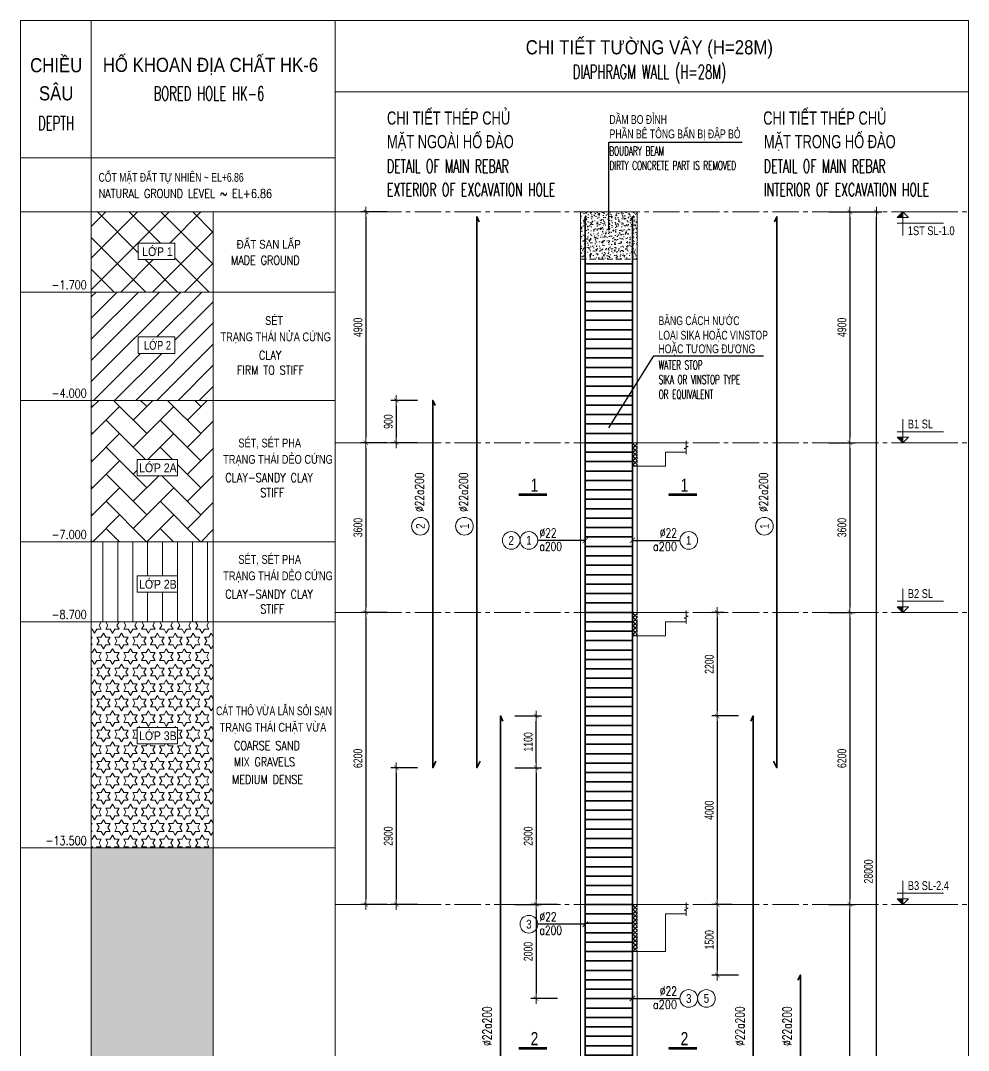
# Model space of a CAD drawing. Header units: millimetres. Extents: x -642477 to 1168880, y -27982 to 330379.
# Drawn here: x 295435 to 315556, y 82049 to 103911 of the extents above; entities that cross this region are included whole.
import ezdxf
from ezdxf.enums import TextEntityAlignment as Align

# ---------------------------------------------------------------- set-up
doc = ezdxf.new("R2010")
doc.units = ezdxf.units.MM
for name, pattern in [('CENTER2', [1.125, 0.75, -0.125, 0.125, -0.125]), ('HIDDEN', [0.375, 0.25, -0.125]), ('HIDDEN2', [4.7625, 3.175, -1.5875])]:
    doc.linetypes.add(name, pattern=pattern)
doc.layers.get('0').update_dxf_attribs({"lineweight": 20})
doc.layers.get('Defpoints').update_dxf_attribs({"color": 151, "lineweight": 9})
for name, color, linetype, lineweight in [('NDC_S_ANNO', 7, 'Continuous', 20), ('NDC_S_AXIS', 5, 'CENTER2', 13), ('NDC_S_BREAK-LINE', 1, 'Continuous', 15), ('NDC_S_CONTINUOUS', 3, 'Continuous', 20), ('NDC_S_DIM', 1, 'Continuous', 15), ('NDC_S_ENG TEXT', 2, 'Continuous', 20), ('NDC_S_ENG TITLE', 3, 'Continuous', 20), ('NDC_S_FOUNDATION NAME', 7, 'Continuous', 20), ('NDC_S_HATCH MATERIAL', 8, 'Continuous', 13), ('NDC_S_HIDDEN', 8, 'HIDDEN2', 13), ('NDC_S_LEADER', 1, 'Continuous', 15), ('NDC_S_LEVEL TEXT', 7, 'Continuous', 20), ('NDC_S_REBAR', 4, 'Continuous', 35), ('NDC_S_SYMBOL', 1, 'Continuous', 15), ('NDC_S_TEXT SYMBOL', 7, 'Continuous', 20), ('NDC_S_VN TEXT', 7, 'Continuous', 20), ('NDC_S_VN TITLE', 6, 'Continuous', 35), ('rev_20200806', 1, 'Continuous', 20)]:
    doc.layers.add(name, color=color, linetype=linetype, lineweight=lineweight)
doc.layers.get('rev_20200806').off()
doc.styles.add('ARIAL', font='arial.ttf', dxfattribs={"width": 0.8})
doc.styles.add('NDC_ANNO', font='', dxfattribs={"width": 0.8})
doc.styles.add('NDC_ARIAL', font='arial.ttf', dxfattribs={"width": 0.85})
doc.styles.add('NDC_DIM', font='', dxfattribs={"width": 0.75})
doc.styles.add('NDC_EN TXT', font='romans.shx', dxfattribs={"width": 0.8})
doc.styles.add('NDC_ROMANS', font='romans.shx', dxfattribs={"width": 0.8, "bigfont": 'vns.shx'})
doc.styles.get('NDC_ANNO').set_extended_font_data('Dotum')
doc.styles.get('NDC_DIM').set_extended_font_data('Dotum')
doc.dimstyles.new('NDC_dim_25', dxfattribs={"dimscale": 25, "dimtxt": 2.2, "dimasz": 1.5, "dimexe": 1.5, "dimexo": 2.5, "dimgap": 1, "dimtad": 1, "dimdec": 0, "dimzin": 0, "dimdsep": 46, "dimtxsty": 'NDC_DIM', "dimblk": 'DIMMARK', "dimcen": 0.09, "dimdle": 1.2, "dimclrd": 1, "dimclre": 1, "dimclrt": 3, "dimadec": 0, "dimazin": 0, "dimtfac": 1, "dimtdec": 0, "dimtix": 1, "dimtofl": 0, "dimtmove": 0, "dimatfit": 3, "dimfxl": 6, "dimfxlon": 1, "dimtolj": 1, "dimtzin": 0, "dimarcsym": 0})
doc.dimstyles.new('NDC_dim_75', dxfattribs={"dimscale": 75, "dimtxt": 2.5, "dimasz": 1.5, "dimexe": 1.5, "dimexo": 2.5, "dimgap": 1, "dimtad": 1, "dimdec": 0, "dimzin": 0, "dimdsep": 46, "dimtxsty": 'NDC_DIM', "dimblk": 'DIMMARK', "dimcen": 0.09, "dimdle": 1.2, "dimclrd": 1, "dimclre": 1, "dimclrt": 3, "dimadec": 0, "dimazin": 0, "dimtfac": 1, "dimtdec": 0, "dimtix": 1, "dimtofl": 0, "dimtmove": 0, "dimatfit": 3, "dimfxl": 6, "dimfxlon": 1, "dimtolj": 1, "dimtzin": 0, "dimarcsym": 0})

# ---------------------------------------------------------------- blocks, each defined once
blk = doc.blocks.new('*U191')
at = {"layer": 'NDC_S_ANNO', "color": 0, "linetype": 'ByBlock', "lineweight": -2}
blk.add_line((-4.36, 0), (1, 0), dxfattribs=at)
at = {"layer": 'NDC_S_ANNO', "ltscale": 0.005, "const_width": 0.5}
blk.add_lwpolyline([(1, 0), (-4.36, 0)], dxfattribs=at)
at = {"layer": 'NDC_S_TEXT SYMBOL', "linetype": 'ByBlock', "lineweight": -2, "style": 'NDC_ANNO', "width": 0.8}
blk.add_attdef('DETAIL', text='', height=2.5, dxfattribs=at).set_placement((-0.64, 1.82), align=Align.MIDDLE_RIGHT)
blk = doc.blocks.new('*U2460')
at = {"layer": 'NDC_S_REBAR', "ltscale": 80}
blk.add_line((-500, 0), (500, 0), dxfattribs=at)
blk = doc.blocks.new('*U2461')
at = {"layer": 'NDC_S_DIM', "color": 0, "linetype": 'ByBlock', "lineweight": -2, "transparency": 16777216}
for p in [(0, 26800), (0, 26600), (0, 26400), (0, 26200), (0, 26000), (0, 25800), (0, 25600), (0, 25400), (0, 25200), (0, 25000), (0, 24800), (0, 24600), (0, 24400), (0, 24200), (0, 24000), (0, 23800), (0, 23600), (0, 23400), (0, 23200), (0, 23000), (0, 22800), (0, 22600), (0, 22400), (0, 22200), (0, 22000), (0, 21800), (0, 21600), (0, 21400), (0, 21200), (0, 21000), (0, 20800), (0, 20600), (0, 20400), (0, 20200), (0, 20000), (0, 19800), (0, 19600), (0, 19400), (0, 19200), (0, 19000), (0, 18800), (0, 18600), (0, 18400), (0, 18200), (0, 18000), (0, 17800), (0, 17600), (0, 17400), (0, 17200), (0, 17000), (0, 16800), (0, 16600), (0, 16400), (0, 16200), (0, 16000), (0, 15800), (0, 15600), (0, 15400), (0, 15200), (0, 15000), (0, 14800), (0, 14600), (0, 14400), (0, 14200), (0, 14000), (0, 13800), (0, 13600), (0, 13400), (0, 13200), (0, 13000), (0, 12800), (0, 12600), (0, 12400), (0, 12200), (0, 12000), (0, 11800), (0, 11600), (0, 11400), (0, 11200), (0, 11000), (0, 10800), (0, 10600), (0, 10400), (0, 10200), (0, 10000), (0, 9800), (0, 9600), (0, 9400), (0, 9200), (0, 9000), (0, 8800), (0, 8600), (0, 8400), (0, 8200), (0, 8000), (0, 7800), (0, 7600), (0, 7400), (0, 7200), (0, 7000), (0, 6800), (0, 6600), (0, 6400), (0, 6200), (0, 6000), (0, 5800), (0, 5600), (0, 5400), (0, 5200), (0, 5000), (0, 4800), (0, 4600), (0, 4400), (0, 4200), (0, 4000), (0, 3800), (0, 3600), (0, 3400), (0, 3200), (0, 3000), (0, 2800), (0, 2600), (0, 2400), (0, 2200), (0, 2000), (0, 1800), (0, 1600), (0, 1400), (0, 1200), (0, 1000), (0, 800), (0, 600), (0, 400), (0, 200), (0, 0)]:
    blk.add_blockref('*U2460', p, dxfattribs=at)
blk = doc.blocks.new('DIMMARK')
at = {"layer": 'NDC_S_DIM', "color": 1}
blk.add_line((-1.5, 0), (1, 0), dxfattribs=at)
at = {"layer": 'NDC_S_DIM', "color": 2, "const_width": 0.1}
blk.add_lwpolyline([(-0.424, -0.424), (0.424, 0.424)], dxfattribs=at)
blk = doc.blocks.new('*D2526')
at = {"layer": 'Defpoints', "color": 0, "ltscale": 100, "transparency": 16777216}
for p in [(309635, 99848), (309635, 94948), (313041, 94948)]:
    blk.add_point(p, dxfattribs=at)
at = {"layer": 'NDC_S_DIM', "color": 1, "lineweight": -2, "ltscale": 100, "transparency": 16777216}
for p, q in [((312591, 99848), (313153, 99848)), ((313041, 99736), (313041, 95061)), ((312591, 94948), (313153, 94948))]:
    blk.add_line(p, q, dxfattribs=at)
at = {"layer": 'NDC_S_DIM', "color": 1, "lineweight": -2, "ltscale": 100, "transparency": 16777216, "xscale": 112.5, "yscale": 112.5, "zscale": 112.5}
for p, rotation in [((313041, 99848), 90), ((313041, 94948), 270)]:
    blk.add_blockref('DIMMARK', p, dxfattribs=dict(at, rotation=rotation))
at = {"layer": 'NDC_S_DIM', "color": 3, "ltscale": 100, "transparency": 16777216, "insert": (312872, 97398), "char_height": 187.5, "attachment_point": 5, "rotation": 90, "style": 'NDC_DIM'}
blk.add_mtext('\\A1;4900', dxfattribs=at)
blk = doc.blocks.new('*D2527')
at = {"layer": 'Defpoints', "color": 0, "ltscale": 100, "transparency": 16777216}
for p in [(309635, 94948), (309635, 91348), (313041, 91348)]:
    blk.add_point(p, dxfattribs=at)
at = {"layer": 'NDC_S_DIM', "color": 1, "lineweight": -2, "ltscale": 100, "transparency": 16777216}
for p, q in [((312591, 94948), (313153, 94948)), ((313041, 94836), (313041, 91461)), ((312591, 91348), (313153, 91348))]:
    blk.add_line(p, q, dxfattribs=at)
at = {"layer": 'NDC_S_DIM', "color": 1, "lineweight": -2, "ltscale": 100, "transparency": 16777216, "xscale": 112.5, "yscale": 112.5, "zscale": 112.5}
for p, rotation in [((313041, 94948), 90), ((313041, 91348), 270)]:
    blk.add_blockref('DIMMARK', p, dxfattribs=dict(at, rotation=rotation))
at = {"layer": 'NDC_S_DIM', "color": 3, "ltscale": 100, "transparency": 16777216, "insert": (312872, 93148), "char_height": 187.5, "attachment_point": 5, "rotation": 90, "style": 'NDC_DIM'}
blk.add_mtext('\\A1;3600', dxfattribs=at)
blk = doc.blocks.new('*D2528')
at = {"layer": 'Defpoints', "color": 0, "ltscale": 100, "transparency": 16777216}
for p in [(309635, 91348), (309635, 85148), (313041, 85148)]:
    blk.add_point(p, dxfattribs=at)
at = {"layer": 'NDC_S_DIM', "color": 1, "lineweight": -2, "ltscale": 100, "transparency": 16777216}
for p, q in [((312591, 91348), (313153, 91348)), ((313041, 91236), (313041, 85261)), ((312591, 85148), (313153, 85148))]:
    blk.add_line(p, q, dxfattribs=at)
at = {"layer": 'NDC_S_DIM', "color": 1, "lineweight": -2, "ltscale": 100, "transparency": 16777216, "xscale": 112.5, "yscale": 112.5, "zscale": 112.5}
for p, rotation in [((313041, 91348), 90), ((313041, 85148), 270)]:
    blk.add_blockref('DIMMARK', p, dxfattribs=dict(at, rotation=rotation))
at = {"layer": 'NDC_S_DIM', "color": 3, "ltscale": 100, "transparency": 16777216, "insert": (312872, 88248), "char_height": 187.5, "attachment_point": 5, "rotation": 90, "style": 'NDC_DIM'}
blk.add_mtext('\\A1;6200', dxfattribs=at)
blk = doc.blocks.new('*D2529')
at = {"layer": 'Defpoints', "color": 0, "ltscale": 100, "transparency": 16777216}
for p in [(309635, 99848), (313603, 99848), (309635, 71848)]:
    blk.add_point(p, dxfattribs=at)
at = {"layer": 'NDC_S_DIM', "color": 1, "lineweight": -2, "ltscale": 100, "transparency": 16777216}
for p, q in [((313153, 99848), (313716, 99848)), ((313603, 71961), (313603, 99736)), ((313153, 71848), (313716, 71848))]:
    blk.add_line(p, q, dxfattribs=at)
at = {"layer": 'NDC_S_DIM', "color": 1, "lineweight": -2, "ltscale": 100, "transparency": 16777216, "xscale": 112.5, "yscale": 112.5, "zscale": 112.5}
for p, rotation in [((313603, 99848), 90), ((313603, 71848), 270)]:
    blk.add_blockref('DIMMARK', p, dxfattribs=dict(at, rotation=rotation))
at = {"layer": 'NDC_S_DIM', "color": 3, "ltscale": 100, "transparency": 16777216, "insert": (313435, 85848), "char_height": 187.5, "attachment_point": 5, "rotation": 90, "style": 'NDC_DIM'}
blk.add_mtext('\\A1;28000', dxfattribs=at)
blk = doc.blocks.new('kata_block_CT')
at = {"layer": 'NDC_S_ANNO'}
blk.add_hatch(color=3, dxfattribs=at).paths.add_polyline_path([(0, 1.6), (-1.61, 1.6), (0, 0)])
at = {"layer": 'NDC_S_ANNO', "ltscale": 50}
h = blk.add_hatch(dxfattribs=at)
h.set_pattern_fill('ANSI31', color=256, scale=1.406, style=0)
h.paths.add_polyline_path([(0, 1.6), (0, 0), (1.61, 1.6)])
for p, q in [((-1.59, 3.14), (11.47, 3.14)), ((11.56, 0), (-1.64, 0))]:
    blk.add_line(p, q, dxfattribs=at)
for points in [[(0, 6.69), (0, 0)], [(0, 0), (-1.61, 1.6), (0, 1.6)], [(0, 0), (1.61, 1.6), (0, 1.6)]]:
    blk.add_lwpolyline(points, dxfattribs=at)
at = {"layer": 'NDC_S_ANNO', "color": 8, "ltscale": 50}
blk.add_lwpolyline([(0, 0), (-1.61, 1.6), (0, 1.6)], dxfattribs=at)
at = {"layer": 'NDC_S_TEXT SYMBOL', "color": 3, "style": 'NDC_ANNO', "width": 0.8}
blk.add_attdef('CT', (1.41, 4.07), '', height=2.5, dxfattribs=at)
blk = doc.blocks.new('*D2530')
at = {"layer": 'Defpoints', "color": 0, "ltscale": 100, "transparency": 16777216}
for p in [(309635, 85148), (313041, 85148), (309635, 71848)]:
    blk.add_point(p, dxfattribs=at)
at = {"layer": 'NDC_S_DIM', "color": 1, "lineweight": -2, "ltscale": 100, "transparency": 16777216}
for p, q in [((312591, 85148), (313153, 85148)), ((313041, 71961), (313041, 85036)), ((312591, 71848), (313153, 71848))]:
    blk.add_line(p, q, dxfattribs=at)
at = {"layer": 'NDC_S_DIM', "color": 1, "lineweight": -2, "ltscale": 100, "transparency": 16777216, "xscale": 112.5, "yscale": 112.5, "zscale": 112.5}
for p, rotation in [((313041, 85148), 90), ((313041, 71848), 270)]:
    blk.add_blockref('DIMMARK', p, dxfattribs=dict(at, rotation=rotation))
at = {"layer": 'NDC_S_DIM', "color": 3, "ltscale": 100, "transparency": 16777216, "insert": (312872, 78498), "char_height": 187.5, "attachment_point": 5, "rotation": 90, "style": 'NDC_DIM'}
blk.add_mtext('\\A1;13300', dxfattribs=at)
blk = doc.blocks.new('*D2531')
at = {"layer": 'Defpoints', "color": 0, "ltscale": 100, "transparency": 16777216}
for p in [(303681, 99848), (302767, 94948), (303681, 94948)]:
    blk.add_point(p, dxfattribs=at)
at = {"layer": 'NDC_S_DIM', "color": 1, "lineweight": -2, "ltscale": 100, "transparency": 16777216}
for p, q in [((303217, 99848), (302655, 99848)), ((302767, 99736), (302767, 95061)), ((303217, 94948), (302655, 94948))]:
    blk.add_line(p, q, dxfattribs=at)
at = {"layer": 'NDC_S_DIM', "color": 1, "lineweight": -2, "ltscale": 100, "transparency": 16777216, "xscale": 112.5, "yscale": 112.5, "zscale": 112.5}
for p, rotation in [((302767, 99848), 90), ((302767, 94948), 270)]:
    blk.add_blockref('DIMMARK', p, dxfattribs=dict(at, rotation=rotation))
at = {"layer": 'NDC_S_DIM', "color": 3, "ltscale": 100, "transparency": 16777216, "insert": (302598, 97398), "char_height": 187.5, "attachment_point": 5, "rotation": 90, "style": 'NDC_DIM'}
blk.add_mtext('\\A1;4900', dxfattribs=at)
blk = doc.blocks.new('*D2532')
at = {"layer": 'Defpoints', "color": 0, "ltscale": 100, "transparency": 16777216}
for p in [(303681, 94948), (302767, 91348), (303681, 91348)]:
    blk.add_point(p, dxfattribs=at)
at = {"layer": 'NDC_S_DIM', "color": 1, "lineweight": -2, "ltscale": 100, "transparency": 16777216}
for p, q in [((303217, 94948), (302655, 94948)), ((302767, 94836), (302767, 91461)), ((303217, 91348), (302655, 91348))]:
    blk.add_line(p, q, dxfattribs=at)
at = {"layer": 'NDC_S_DIM', "color": 1, "lineweight": -2, "ltscale": 100, "transparency": 16777216, "xscale": 112.5, "yscale": 112.5, "zscale": 112.5}
for p, rotation in [((302767, 94948), 90), ((302767, 91348), 270)]:
    blk.add_blockref('DIMMARK', p, dxfattribs=dict(at, rotation=rotation))
at = {"layer": 'NDC_S_DIM', "color": 3, "ltscale": 100, "transparency": 16777216, "insert": (302598, 93148), "char_height": 187.5, "attachment_point": 5, "rotation": 90, "style": 'NDC_DIM'}
blk.add_mtext('\\A1;3600', dxfattribs=at)
blk = doc.blocks.new('*D2533')
at = {"layer": 'Defpoints', "color": 0, "ltscale": 100, "transparency": 16777216}
for p in [(303681, 91348), (302767, 85148), (303681, 85148)]:
    blk.add_point(p, dxfattribs=at)
at = {"layer": 'NDC_S_DIM', "color": 1, "lineweight": -2, "ltscale": 100, "transparency": 16777216}
for p, q in [((303217, 91348), (302655, 91348)), ((302767, 91236), (302767, 85261)), ((303217, 85148), (302655, 85148))]:
    blk.add_line(p, q, dxfattribs=at)
at = {"layer": 'NDC_S_DIM', "color": 1, "lineweight": -2, "ltscale": 100, "transparency": 16777216, "xscale": 112.5, "yscale": 112.5, "zscale": 112.5}
for p, rotation in [((302767, 91348), 90), ((302767, 85148), 270)]:
    blk.add_blockref('DIMMARK', p, dxfattribs=dict(at, rotation=rotation))
at = {"layer": 'NDC_S_DIM', "color": 3, "ltscale": 100, "transparency": 16777216, "insert": (302598, 88248), "char_height": 187.5, "attachment_point": 5, "rotation": 90, "style": 'NDC_DIM'}
blk.add_mtext('\\A1;6200', dxfattribs=at)
blk = doc.blocks.new('*U367')
blk.add_circle((-2.5, 0), 2.5)
at = {"layer": 'NDC_S_VN TEXT', "color": 3, "style": 'NDC_EN TXT', "width": 0.75}
for tag, p in [('DK1', (0.5, 0.85)), ('KC1', (0.5, -2.97))]:
    blk.add_attdef(tag, p, '', height=2.5, dxfattribs=at)
at = {"layer": 'NDC_S_VN TEXT', "color": 7, "style": 'ARIAL', "width": 0.8}
blk.add_attdef('SH2', text='', height=2.5, dxfattribs=at).set_placement((-2.5, 0), align=Align.MIDDLE)
blk = doc.blocks.new('*D2534')
at = {"layer": 'Defpoints', "color": 0, "ltscale": 100, "transparency": 16777216}
for p in [(305122, 89148), (306381, 89148), (305122, 88048)]:
    blk.add_point(p, dxfattribs=at)
at = {"layer": 'NDC_S_DIM', "color": 1, "lineweight": -2, "ltscale": 100, "transparency": 16777216}
for p, q in [((305931, 89148), (306493, 89148)), ((306381, 88161), (306381, 89036)), ((305931, 88048), (306493, 88048))]:
    blk.add_line(p, q, dxfattribs=at)
at = {"layer": 'NDC_S_DIM', "color": 1, "lineweight": -2, "ltscale": 100, "transparency": 16777216, "xscale": 112.5, "yscale": 112.5, "zscale": 112.5}
for p, rotation in [((306381, 89148), 90), ((306381, 88048), 270)]:
    blk.add_blockref('DIMMARK', p, dxfattribs=dict(at, rotation=rotation))
at = {"layer": 'NDC_S_DIM', "color": 3, "ltscale": 100, "transparency": 16777216, "insert": (306212, 88598), "char_height": 187.5, "attachment_point": 5, "rotation": 90, "style": 'NDC_DIM'}
blk.add_mtext('\\A1;1100', dxfattribs=at)
blk = doc.blocks.new('*D2536')
at = {"layer": 'Defpoints', "color": 0, "ltscale": 100, "transparency": 16777216}
for p in [(305122, 88048), (305122, 85148), (306381, 85148)]:
    blk.add_point(p, dxfattribs=at)
at = {"layer": 'NDC_S_DIM', "color": 1, "lineweight": -2, "ltscale": 100, "transparency": 16777216}
for p, q in [((305931, 88048), (306493, 88048)), ((306381, 87936), (306381, 85261)), ((305931, 85148), (306493, 85148))]:
    blk.add_line(p, q, dxfattribs=at)
at = {"layer": 'NDC_S_DIM', "color": 1, "lineweight": -2, "ltscale": 100, "transparency": 16777216, "xscale": 112.5, "yscale": 112.5, "zscale": 112.5}
for p, rotation in [((306381, 88048), 90), ((306381, 85148), 270)]:
    blk.add_blockref('DIMMARK', p, dxfattribs=dict(at, rotation=rotation))
at = {"layer": 'NDC_S_DIM', "color": 3, "ltscale": 100, "transparency": 16777216, "insert": (306212, 86598), "char_height": 187.5, "attachment_point": 5, "rotation": 90, "style": 'NDC_DIM'}
blk.add_mtext('\\A1;2900', dxfattribs=at)
blk = doc.blocks.new('*U366')
blk.add_circle((2.5, 0), 2.5)
at = {"layer": 'NDC_S_VN TEXT', "color": 3, "style": 'NDC_EN TXT'}
for tag, width, p in [('DK2', 0.75, (-0.85, 0.85)), ('KC2', 0.8, (-0.85, -2.97))]:
    blk.add_attdef(tag, text='', height=2.5, dxfattribs=dict(at, width=width)).set_placement(p, align=Align.RIGHT)
at = {"layer": 'NDC_S_VN TEXT', "color": 7, "style": 'ARIAL', "width": 0.8}
blk.add_attdef('SH3', text='', height=2.5, dxfattribs=at).set_placement((2.5, 0), align=Align.MIDDLE)
blk = doc.blocks.new('*D2537')
at = {"layer": 'Defpoints', "color": 0, "ltscale": 100, "transparency": 16777216}
for p in [(304185, 88048), (303411, 85148), (304185, 85148)]:
    blk.add_point(p, dxfattribs=at)
at = {"layer": 'NDC_S_DIM', "color": 1, "lineweight": -2, "ltscale": 100, "transparency": 16777216}
for p, q in [((303861, 88048), (303298, 88048)), ((303411, 87936), (303411, 85261)), ((303861, 85148), (303298, 85148))]:
    blk.add_line(p, q, dxfattribs=at)
at = {"layer": 'NDC_S_DIM', "color": 1, "lineweight": -2, "ltscale": 100, "transparency": 16777216, "xscale": 112.5, "yscale": 112.5, "zscale": 112.5}
for p, rotation in [((303411, 88048), 90), ((303411, 85148), 270)]:
    blk.add_blockref('DIMMARK', p, dxfattribs=dict(at, rotation=rotation))
at = {"layer": 'NDC_S_DIM', "color": 3, "ltscale": 100, "transparency": 16777216, "insert": (303242, 86598), "char_height": 187.5, "attachment_point": 5, "rotation": 90, "style": 'NDC_DIM'}
blk.add_mtext('\\A1;2900', dxfattribs=at)
blk = doc.blocks.new('*D2538')
at = {"layer": 'Defpoints', "color": 0, "ltscale": 100, "transparency": 16777216}
for p in [(304185, 95848), (303411, 94948), (304185, 94948)]:
    blk.add_point(p, dxfattribs=at)
at = {"layer": 'NDC_S_DIM', "color": 1, "lineweight": -2, "ltscale": 100, "transparency": 16777216}
for p, q in [((303861, 95848), (303298, 95848)), ((303411, 95736), (303411, 95061)), ((303861, 94948), (303298, 94948))]:
    blk.add_line(p, q, dxfattribs=at)
at = {"layer": 'NDC_S_DIM', "color": 1, "lineweight": -2, "ltscale": 100, "transparency": 16777216, "xscale": 112.5, "yscale": 112.5, "zscale": 112.5}
for p, rotation in [((303411, 95848), 90), ((303411, 94948), 270)]:
    blk.add_blockref('DIMMARK', p, dxfattribs=dict(at, rotation=rotation))
at = {"layer": 'NDC_S_DIM', "color": 3, "ltscale": 100, "transparency": 16777216, "insert": (303242, 95398), "char_height": 187.5, "attachment_point": 5, "rotation": 90, "style": 'NDC_DIM'}
blk.add_mtext('\\A1;900', dxfattribs=at)
blk = doc.blocks.new('*D2539')
at = {"layer": 'Defpoints', "color": 0, "ltscale": 100, "transparency": 16777216}
for p in [(310563, 91348), (310225, 89148), (310990, 89148)]:
    blk.add_point(p, dxfattribs=at)
at = {"layer": 'NDC_S_DIM', "color": 1, "lineweight": -2, "ltscale": 100, "transparency": 16777216}
for p, q in [((310375, 91348), (310112, 91348)), ((310225, 91236), (310225, 89261)), ((310675, 89148), (310112, 89148))]:
    blk.add_line(p, q, dxfattribs=at)
at = {"layer": 'NDC_S_DIM', "color": 1, "lineweight": -2, "ltscale": 100, "transparency": 16777216, "xscale": 112.5, "yscale": 112.5, "zscale": 112.5}
for p, rotation in [((310225, 91348), 90), ((310225, 89148), 270)]:
    blk.add_blockref('DIMMARK', p, dxfattribs=dict(at, rotation=rotation))
at = {"layer": 'NDC_S_DIM', "color": 3, "ltscale": 100, "transparency": 16777216, "insert": (310056, 90248), "char_height": 187.5, "attachment_point": 5, "rotation": 90, "style": 'NDC_DIM'}
blk.add_mtext('\\A1;2200', dxfattribs=at)
blk = doc.blocks.new('*D2540')
at = {"layer": 'Defpoints', "color": 0, "ltscale": 100, "transparency": 16777216}
for p in [(310990, 89148), (310225, 85148), (310732, 85148)]:
    blk.add_point(p, dxfattribs=at)
at = {"layer": 'NDC_S_DIM', "color": 1, "lineweight": -2, "ltscale": 100, "transparency": 16777216}
for p, q in [((310675, 89148), (310112, 89148)), ((310225, 89036), (310225, 85261)), ((310544, 85148), (310112, 85148))]:
    blk.add_line(p, q, dxfattribs=at)
at = {"layer": 'NDC_S_DIM', "color": 1, "lineweight": -2, "ltscale": 100, "transparency": 16777216, "xscale": 112.5, "yscale": 112.5, "zscale": 112.5}
for p, rotation in [((310225, 89148), 90), ((310225, 85148), 270)]:
    blk.add_blockref('DIMMARK', p, dxfattribs=dict(at, rotation=rotation))
at = {"layer": 'NDC_S_DIM', "color": 3, "ltscale": 100, "transparency": 16777216, "insert": (310056, 87148), "char_height": 187.5, "attachment_point": 5, "rotation": 90, "style": 'NDC_DIM'}
blk.add_mtext('\\A1;4000', dxfattribs=at)
blk = doc.blocks.new('*D2541')
at = {"layer": 'Defpoints', "color": 0, "ltscale": 100, "transparency": 16777216}
for p in [(310732, 85148), (310225, 83648), (311990, 83648)]:
    blk.add_point(p, dxfattribs=at)
at = {"layer": 'NDC_S_DIM', "color": 1, "lineweight": -2, "ltscale": 100, "transparency": 16777216}
for p, q in [((310544, 85148), (310112, 85148)), ((310225, 85036), (310225, 83761)), ((310675, 83648), (310112, 83648))]:
    blk.add_line(p, q, dxfattribs=at)
at = {"layer": 'NDC_S_DIM', "color": 1, "lineweight": -2, "ltscale": 100, "transparency": 16777216, "xscale": 112.5, "yscale": 112.5, "zscale": 112.5}
for p, rotation in [((310225, 85148), 90), ((310225, 83648), 270)]:
    blk.add_blockref('DIMMARK', p, dxfattribs=dict(at, rotation=rotation))
at = {"layer": 'NDC_S_DIM', "color": 3, "ltscale": 100, "transparency": 16777216, "insert": (310056, 84398), "char_height": 187.5, "attachment_point": 5, "rotation": 90, "style": 'NDC_DIM'}
blk.add_mtext('\\A1;1500', dxfattribs=at)
blk = doc.blocks.new('HK6')
at = {"layer": 'NDC_S_HATCH MATERIAL', "ltscale": 100}
h = blk.add_hatch(dxfattribs=at)
h.set_pattern_fill('ANSI37', color=256, scale=150, angle=90)
h.set_pattern_definition([(135, (178280.06, 324378.03), (-336.7596, -336.7596), []), (225, (178280.06, 324378.03), (336.7596, -336.7596), [])])
h.paths.add_polyline_path([(4089, -4063), (1500, -4063), (1500, -5763), (4089, -5763)])
h.paths.add_polyline_path([(2499, -5075), (2499, -4728), (3277, -4728), (3277, -5075)], flags=16)
h = blk.add_hatch(dxfattribs=at)
h.set_pattern_fill('ANSI31', color=256, scale=100)
h.set_pattern_definition([(45, (58959.74, -109397.54), (-224.5064, 224.5064), [])])
h.paths.add_polyline_path([(4089, -5763), (1500, -5763), (1500, -8063), (4089, -8063)])
h.paths.add_polyline_path([(2499, -7064), (2499, -6717), (3277, -6717), (3277, -7064)], flags=16)
h = blk.add_hatch(dxfattribs=at)
h.set_pattern_fill('AR-HBONE', color=256, scale=4)
h.set_pattern_definition([(45, (178280.06, 325898.7), (6e-14, 574.7364), [1219.2, -406.4]), (135, (178567.43, 326186.06), (6e-14, 574.7364), [1219.2, -406.4])])
h.paths.add_polyline_path([(4089, -8063), (1500, -8063), (1500, -11063), (4089, -11063)])
h.paths.add_polyline_path([(2474, -9664), (2474, -9317), (3334, -9317), (3334, -9664)], flags=16)
h = blk.add_hatch(dxfattribs=at)
h.set_pattern_fill('ANSI31', color=256, scale=100, angle=45)
h.set_pattern_definition([(90, (-230823.06, -37694.06), (-317.5, 0), [])])
h.paths.add_polyline_path([(4089, -11063), (1500, -11063), (1500, -12763), (4089, -12763)])
h.paths.add_polyline_path([(2474, -12135), (2474, -11789), (3334, -11789), (3334, -12135)], flags=16)
h = blk.add_hatch(dxfattribs=at)
h.set_pattern_fill('STARS', color=256, scale=30)
h.set_pattern_definition([(0, (-230823.06, -37694.06), (0, 164.97784), [95.25, -95.25]), (60, (-230823.06, -37694.06), (-142.875, 82.48892), [95.25, -95.25]), (120, (-230775.43, -37611.57), (-142.875, -82.48892), [95.25, -95.25])])
h.paths.add_polyline_path([(4089, -12763), (1500, -12763), (1500, -17563), (4089, -17563)])
h.paths.add_polyline_path([(2474, -15351), (2474, -15005), (3334, -15005), (3334, -15351)], flags=16)
h = blk.add_hatch(dxfattribs=at)
h.set_pattern_fill('AR-CONC', color=256, scale=4)
h.set_pattern_definition([(50, (178280.06, 319441.36), (728.7387, -63.7563), [76.2, -838.2]), (355, (178280.1, 319441.36), (-140.9737, 764.2274), [60.96, -670.5623]), (100.45144, (178340.8, 319436.05), (587.765, 700.471), [64.76, -712.361]), (46.1842, (178280.1, 319644.6), (1084.3162, -168.1693), [114.3, -1257.3]), (96.63556, (178370.4, 319630.5), (949.6165, 989.7045), [97.14, -1068.5424]), (351.18415, (178280.1, 319644.6), (949.6165, 989.7045), [91.44, -1005.839]), (21, (178381.66, 319593.76), (606.4576, -409.0608), [76.2, -838.2]), (326, (178381.7, 319593.76), (247.2081, 736.7519), [60.96, -670.56]), (71.45144, (178432.2, 319559.7), (853.6657, 327.6911), [64.76, -712.3598]), (37.5, (178280.06, 319441.36), (12.35441, 338.22016), [0, -662.432, 0, -680.72, 0, -673.1]), (7.5, (178280.06, 319441.36), (267.27865, 400.7223), [0, -388.112, 0, -647.192, 0, -256.54]), (327.5, (178053.5, 319441.36), (542.36238, -22.91498), [0, -254, 0, -792.48, 0, -1051.56]), (317.5, (177951.9, 319441.36), (592.5167, 101.70596), [0, -330.2, 0, -526.288, 0, -746.76])])
h.paths.add_polyline_path([(4089, -17563), (1500, -17563), (1500, -37563), (4089, -37563)])
h.paths.add_polyline_path([(3277, -27031), (3277, -27377), (2499, -27377), (2499, -27031)], flags=16)
h = blk.add_hatch(dxfattribs=at)
h.set_pattern_fill('CROSS', color=256, scale=60)
h.set_pattern_definition([(0, (178280.06, 323300.56), (381, 381), [190.5, -571.5]), (90, (178375.3, 323205.3), (-381, 381), [190.5, -571.5])])
h.paths.add_polyline_path([(4089, -37563), (1500, -37563), (1500, -40178), (4089, -40178)])
h.paths.add_polyline_path([(2499, -38985), (2499, -38639), (3277, -38639), (3277, -38985)], flags=16)
at = {"layer": 'NDC_S_CONTINUOUS'}
for p, q in [((0, -40178), (0, 0)), ((1500, -40178), (1500, 0)), ((6679, -40178), (6679, 0)), ((6679, -4063), (0, -4063)), ((4089, -40178), (4089, -4063)), ((6679, -5763), (0, -5763)), ((1500, -5763), (300, -5763)), ((1500, -8063), (0, -8063)), ((6679, -8063), (1500, -8063)), ((6679, -8063), (1500, -8063)), ((1500, -11063), (0, -11063)), ((6679, -11063), (1500, -11063)), ((6679, -11063), (1500, -11063)), ((1500, -12763), (0, -12763)), ((6679, -12763), (1500, -12763)), ((6679, -12763), (1500, -12763)), ((1500, -17563), (0, -17563)), ((6679, -17563), (1500, -17563)), ((6679, -17563), (1500, -17563)), ((1500, -37563), (0, -37563)), ((6679, -37563), (1500, -37563)), ((6679, -40178), (0, -40178))]:
    blk.add_line(p, q, dxfattribs=at)
for points in [[(0, 0), (6679, 0)], [(6679, -2914), (0, -2914)]]:
    blk.add_lwpolyline(points, dxfattribs=at)
at = {"layer": 'NDC_S_DIM'}
for points in [[(2499, -4728), (3277, -4728), (3277, -5075), (2499, -5075)], [(2499, -6717), (3277, -6717), (3277, -7064), (2499, -7064)], [(2474, -9317), (3334, -9317), (3334, -9664), (2474, -9664)], [(2474, -11789), (3334, -11789), (3334, -12135), (2474, -12135)], [(2474, -15005), (3334, -15005), (3334, -15351), (2474, -15351)], [(2499, -27031), (3277, -27031), (3277, -27377), (2499, -27377)], [(2499, -38639), (3277, -38639), (3277, -38985), (2499, -38985)]]:
    blk.add_lwpolyline(points, close=True, dxfattribs=at)
at = {"layer": 'NDC_S_ENG TEXT', "style": 'NDC_ROMANS', "width": 0.8}
for s, p in [('-1.700', (1404, -5609)), ('-4.000', (1404, -7909)), ('-7.000', (1404, -10909)), ('-8.700', (1404, -12609)), ('-13.500', (1404, -17409)), ('-33.500', (1404, -37409))]:
    blk.add_text(s, height=187.5, dxfattribs=at).set_placement(p, align=Align.MIDDLE_RIGHT)
at = {"layer": 'NDC_S_ENG TITLE', "style": 'NDC_EN TXT', "width": 0.6}
for s, p in [('BORED HOLE HK-6', (3999, -1547)), ('DEPTH', (751, -2176))]:
    blk.add_text(s, height=300, dxfattribs=at).set_placement(p, align=Align.MIDDLE)
at = {"layer": 'NDC_S_FOUNDATION NAME', "style": 'NDC_ARIAL', "width": 0.7}
blk.add_text('CỐT MẶT ĐẤT TỰ NHIÊN ~ EL+6.86', height=187.5, dxfattribs=at).set_placement((1655, -3422))
at = {"layer": 'NDC_S_VN TEXT', "style": 'NDC_EN TXT', "width": 0.8}
blk.add_text('NATURAL GROUND LEVEL ~ EL+6.86', height=187.5, dxfattribs=at).set_placement((1655, -3765))
at = {"layer": 'NDC_S_VN TEXT'}
for s, style, width, p in [('ĐẤT SAN LẤP', 'NDC_ARIAL', 0.8, (4586, -4749)), ('MADE GROUND', 'NDC_EN TXT', 0.8, (4467, -5088)), ('SÉT', 'NDC_ARIAL', 0.75, (5190, -6368)), ('TRẠNG THÁI NỬA CỨNG', 'NDC_ARIAL', 0.75, (4244, -6715)), ('CLAY', 'NDC_EN TXT', 0.8, (5060, -7103)), ('FIRM TO STIFF', 'NDC_EN TXT', 0.8, (4594, -7421)), ('SÉT, SÉT PHA', 'NDC_ARIAL', 0.75, (4623, -8968)), ('TRẠNG THÁI DẺO CỨNG', 'NDC_ARIAL', 0.75, (4300, -9315)), ('CLAY-SANDY CLAY', 'NDC_EN TXT', 0.8, (4348, -9703)), ('STIFF', 'NDC_EN TXT', 0.8, (5087, -10020)), ('SÉT, SÉT PHA', 'NDC_ARIAL', 0.75, (4623, -11439)), ('TRẠNG THÁI DẺO CỨNG', 'NDC_ARIAL', 0.75, (4300, -11787)), ('CLAY-SANDY CLAY', 'NDC_EN TXT', 0.8, (4348, -12175)), ('STIFF', 'NDC_EN TXT', 0.8, (5087, -12492)), ('CÁT THÔ VỪA LẪN SỎI SẠN', 'NDC_ARIAL', 0.7, (4150, -14655)), ('TRẠNG THÁI CHẶT VỪA', 'NDC_ARIAL', 0.75, (4227, -15002)), ('COARSE SAND', 'NDC_EN TXT', 0.8, (4528, -15391)), ('MIX GRAVELS', 'NDC_EN TXT', 0.8, (4528, -15737)), ('MEDIUM DENSE', 'NDC_EN TXT', 0.8, (4488, -16111)), ('CÁT HẠT MỊN', 'NDC_ARIAL', 0.75, (4720, -26739)), ('TRẠNG THÁI CHẶT VỪA', 'NDC_ARIAL', 0.75, (4247, -27092)), ('FINE SAND-COARSE SAND', 'NDC_EN TXT', 0.6, (4286, -27581)), ('MEDIUM DENSE', 'NDC_EN TXT', 0.8, (4338, -27949)), ('CÁT HẠT MỊN', 'NDC_ARIAL', 0.75, (4533, -38269)), ('TRẠNG THÁI CHẶT ', 'NDC_ARIAL', 0.75, (4430, -38640)), ('FINE SAND-COARSE SAND', 'NDC_EN TXT', 0.6, (4221, -39057)), ('DENSE', 'NDC_EN TXT', 0.8, (4688, -39391))]:
    blk.add_text(s, height=187.5, dxfattribs=dict(at, style=style, width=width)).set_placement(p, align=Align.MIDDLE_LEFT)
at = {"layer": 'NDC_S_VN TITLE', "style": 'NDC_ARIAL'}
for s, height, width, p in [('CHIỀU', 300, 0.85, (756, -904)), ('HỐ KHOAN ĐỊA CHẤT HK-6', 300, 0.85, (4031, -927)), ('SÂU', 300, 0.85, (756, -1505)), ('LỚP 1', 187.5, 0.85, (2906, -4882)), ('LỚP 2', 187.5, 0.75, (2906, -6871)), ('LỚP 2A', 187.5, 0.85, (2914, -9471)), ('LỚP 2B', 187.5, 0.85, (2914, -11943)), ('LỚP 3B', 187.5, 0.85, (2914, -15159)), ('LỚP 3', 187.5, 0.85, (2906, -27185)), ('LỚP 4', 187.5, 0.85, (2906, -38793))]:
    blk.add_text(s, height=height, dxfattribs=dict(at, width=width)).set_placement(p, align=Align.MIDDLE)
blk = doc.blocks.new('*D2851')
at = {"layer": 'Defpoints', "color": 0, "ltscale": 100, "transparency": 16777216}
for p in [(307155, 85148), (306381, 83148), (307151, 83148)]:
    blk.add_point(p, dxfattribs=at)
at = {"layer": 'NDC_S_DIM', "color": 1, "lineweight": -2, "ltscale": 100, "transparency": 16777216}
for p, q in [((306831, 85148), (306268, 85148)), ((306381, 85036), (306381, 83261)), ((306831, 83148), (306268, 83148))]:
    blk.add_line(p, q, dxfattribs=at)
at = {"layer": 'NDC_S_DIM', "color": 1, "lineweight": -2, "ltscale": 100, "transparency": 16777216, "xscale": 112.5, "yscale": 112.5, "zscale": 112.5}
for p, rotation in [((306381, 85148), 90), ((306381, 83148), 270)]:
    blk.add_blockref('DIMMARK', p, dxfattribs=dict(at, rotation=rotation))
at = {"layer": 'NDC_S_DIM', "color": 3, "ltscale": 100, "transparency": 16777216, "insert": (306212, 84148), "char_height": 187.5, "attachment_point": 5, "rotation": 90, "style": 'NDC_DIM'}
blk.add_mtext('\\A1;2000', dxfattribs=at)

msp = doc.modelspace()

# ---------------------------------------------------------------- hatches: boundary and pattern name
at = {"layer": 'NDC_S_HATCH MATERIAL', "ltscale": 100}
h = msp.add_hatch(dxfattribs=at)
h.set_pattern_fill('AR-CONC', color=256)
h.set_pattern_definition([(50, (426926.97, 427166.72), (182.18467, -15.939086), [19.05, -209.55]), (355, (426926.97, 427166.72), (-35.24342, 191.05685), [15.24, -167.64058]), (100.451445, (426942.16, 427165.4), (146.94125, 175.11775), [16.19001, -178.09024]), (46.1842, (426926.97, 427217.52), (271.07904, -42.04233), [28.575, -314.325]), (96.63556, (426949.56, 427214.02), (237.40413, 247.42612), [24.28502, -267.1356]), (351.18415, (426926.97, 427217.52), (237.40413, 247.42612), [22.85997, -251.45973]), (21, (426952.37, 427204.82), (151.61439, -102.2652), [19.05, -209.55]), (326, (426952.37, 427204.82), (61.80203, 184.18797), [15.24, -167.64]), (71.451445, (426965.01, 427196.3), (213.41642, 81.92277), [16.19001, -178.08994]), (37.5, (426926.974, 427166.72), (3.088603, 84.555039), [0, -165.608, 0, -170.18, 0, -168.275]), (7.5, (426926.97, 427166.72), (66.819663, 100.180575), [0, -97.028, 0, -161.798, 0, -64.135]), (327.5, (426870.33, 427166.72), (135.590595, -5.728744), [0, -63.5, 0, -198.12, 0, -262.89]), (317.5, (426844.93, 427166.72), (148.12918, 25.42649), [0, -82.55, 0, -131.572, 0, -186.69])])
h.paths.add_polyline_path([(308522.9, 99848.1), (307322.9, 99848.1), (307322.9, 98848.1), (308522.9, 98848.1)])
at = {"layer": 'NDC_S_HATCH MATERIAL'}
h = msp.add_hatch(dxfattribs=at)
h.set_pattern_fill('ANSI37', color=256, scale=500)
h.set_pattern_definition([(45, (301144.506, 7995.99), (-44.194174, 44.194174), []), (135, (301144.506, 7995.99), (-44.194174, -44.194174), [])])
h.paths.add_polyline_path([(308522.9, 94948.1), (308422.9, 94948.1), (308422.9, 94448.1), (308522.9, 94448.1)])
h = msp.add_hatch(dxfattribs=at)
h.set_pattern_fill('ANSI37', color=256, scale=500)
h.set_pattern_definition([(45, (301144.506, 4395.99), (-44.194174, 44.194174), []), (135, (301144.506, 4395.99), (-44.194174, -44.194174), [])])
h.paths.add_polyline_path([(308522.9, 91348.1), (308422.9, 91348.1), (308422.9, 90848.1), (308522.9, 90848.1)])
h = msp.add_hatch(dxfattribs=at)
h.set_pattern_fill('ANSI37', color=256, scale=500)
h.set_pattern_definition([(45, (301144.506, -1804.01), (-44.194174, 44.194174), []), (135, (301144.506, -1804.01), (-44.194174, -44.194174), [])])
h.paths.add_polyline_path([(308522.9, 85148.1), (308422.9, 85148.1), (308422.9, 84148.1), (308522.9, 84148.1)])

# ---------------------------------------------------------------- linework, layer by layer
at = {"layer": 'NDC_S_AXIS', "ltscale": 750}
for p, q in [((302114.3, 99848.1), (315556.4, 99848.1)), ((302114.3, 94948.1), (315556.4, 94948.1)), ((302114.3, 91348.1), (315556.4, 91348.1)), ((302114.3, 85148.1), (315556.4, 85148.1))]:
    msp.add_line(p, q, dxfattribs=at)
at = {"layer": 'NDC_S_BREAK-LINE'}
for points in [[(309565.2, 94708.1), (309565.2, 94828.1), (309525.2, 94828.1), (309605.2, 94868.1), (309565.2, 94868.1), (309565.2, 94988.1)], [(309565.2, 91108.1), (309565.2, 91228.1), (309525.2, 91228.1), (309605.2, 91268.1), (309565.2, 91268.1), (309565.2, 91388.1)], [(309565.2, 84908.1), (309565.2, 85028.1), (309525.2, 85028.1), (309605.2, 85068.1), (309565.2, 85068.1), (309565.2, 85188.1)]]:
    msp.add_lwpolyline(points, dxfattribs=at)
at = {"layer": 'NDC_S_CONTINUOUS', "ltscale": 100}
for p, q in [((302114.3, 103910.8), (315556.4, 103910.8)), ((315556.4, 103910.8), (315556.4, 63732.8)), ((302114.3, 102395.1), (315556.4, 102395.1))]:
    msp.add_line(p, q, dxfattribs=at)
for points in [[(308522.9, 84148.1), (308522.9, 71848.1), (307322.9, 71848.1), (307322.9, 99848.1), (308522.9, 99848.1), (308522.9, 94948.1)], [(309565.2, 94948.1), (308422.9, 94948.1), (308422.9, 94448.1), (309122.9, 94448.1), (309122.9, 94748.1), (309565.2, 94748.1)], [(308522.9, 94448.1), (308522.9, 91348.1)], [(309565.2, 91348.1), (308422.9, 91348.1), (308422.9, 90848.1), (309122.9, 90848.1), (309122.9, 91148.1), (309565.2, 91148.1)], [(308522.9, 90848.1), (308522.9, 85148.1)], [(309565.2, 85148.1), (308422.9, 85148.1), (308422.9, 84148.1), (309122.9, 84148.1), (309122.9, 84948.1), (309565.2, 84948.1)]]:
    msp.add_lwpolyline(points, dxfattribs=at)
at = {"layer": 'NDC_S_DIM'}
for centre in [(303921.3, 93177.1), (304857.7, 93177.1), (311225.5, 93177.1), (305851, 92876.7), (309994.8, 83151.1)]:
    msp.add_circle(centre, 187.5, dxfattribs=at)
at = {"layer": 'NDC_S_HIDDEN', "linetype": 'HIDDEN', "ltscale": 500}
msp.add_line((307322.9, 98848.1), (308522.9, 98848.1), dxfattribs=at)
at = {"layer": 'NDC_S_HIDDEN', "linetype": 'HIDDEN', "ltscale": 200}
for p, q in [((308522.9, 94948.1), (308522.9, 94448.1)), ((308522.9, 91348.1), (308522.9, 90848.1)), ((308522.9, 85148.1), (308522.9, 84148.1))]:
    msp.add_line(p, q, dxfattribs=at)
at = {"layer": 'NDC_S_REBAR', "ltscale": 80}
for points in [[(305190.4, 88189), (305121.8, 88048.1), (305121.8, 99748.1), (305172.6, 99638.1)], [(307447.9, 72023.1), (307422.9, 71948.1), (307422.9, 99748.1), (307447.9, 99673.1)], [(308397.9, 72023.1), (308422.9, 71948.1), (308422.9, 99748.1), (308397.9, 99673.1)], [(311421, 88189), (311489.6, 88048.1), (311489.6, 99748.1), (311438.9, 99638.1)], [(304254, 88189), (304185.5, 88048.1), (304185.5, 95848.1), (304236.2, 95738.1)], [(305690.4, 76689), (305621.8, 76548.1), (305621.8, 89148.1), (305672.6, 89038.1)], [(310921, 77589), (310989.6, 77448.1), (310989.6, 89148.1), (310938.9, 89038.1)], [(311921, 72089), (311989.6, 71948.1), (311989.6, 83648.1), (311938.9, 83538.1)]]:
    msp.add_lwpolyline(points, dxfattribs=at)

# ---------------------------------------------------------------- block references
at = {"layer": 'NDC_S_DIM', "xscale": -1, "rotation": 180}
msp.add_blockref('*U2461', (307922.9, 98748.1), dxfattribs=at)
at = {"layer": 'NDC_S_DIM', "ltscale": 80, "xscale": 75, "yscale": 75, "zscale": 75}
for name, p, values in [('*U367', (306413.5, 92876.7), {'SH2': '1', 'DK1': '%%c22', 'KC1': 'a200'}), ('*U366', (309432.3, 92876.7), {'SH3': '1', 'DK2': '%%c22', 'KC2': 'a200'}), ('*U367', (306413.5, 84727.4), {'SH2': '3', 'DK1': '%%c22', 'KC1': 'a200'}), ('*U366', (309432.3, 83151.1), {'SH3': '3', 'DK2': '%%c22', 'KC2': 'a200'})]:
    msp.add_blockref(name, p, dxfattribs=at).add_auto_attribs(values)
at = {"layer": 'NDC_S_SYMBOL', "xscale": 112, "yscale": 112, "zscale": 112}
for p, values in [((306498.3, 93844.2), {'DETAIL': '1'}), ((309681, 93844.2), {'DETAIL': '1'}), ((306498.3, 82095.1), {'DETAIL': '2'}), ((309681, 82095.1), {'DETAIL': '2'})]:
    msp.add_blockref('*U191', p, dxfattribs=at).add_auto_attribs(values)
at = {"layer": 'NDC_S_VN TEXT'}
ref = msp.add_blockref('kata_block_CT', (314165, 99848.1), dxfattribs=dict(at, xscale=-75, yscale=75, zscale=75, rotation=180))
ref.add_attrib('CT', '1ST SL-1.0', (314270.7, 99356.5), dxfattribs={"layer": 'NDC_S_TEXT SYMBOL', "color": 3, "height": 187.5, "style": 'NDC_ANNO', "width": 0.8})
at = {"layer": 'NDC_S_VN TEXT', "xscale": 75, "yscale": 75, "zscale": 75}
for p, values in [((314165, 94948.1), {'CT': 'B1 SL'}), ((314165, 91348.1), {'CT': 'B2 SL'}), ((314165, 85148.1), {'CT': 'B3 SL-2.4'})]:
    msp.add_blockref('kata_block_CT', p, dxfattribs=at).add_auto_attribs(values)
at = {"layer": 'rev_20200806'}
msp.add_blockref('HK6', (295435.4, 103910.8), dxfattribs=at)

# ---------------------------------------------------------------- texts
at = {"layer": 'NDC_S_ENG TITLE', "style": 'NDC_EN TXT', "width": 0.6}
msp.add_text('DIAPHRAGM WALL (H=28M)', height=300, dxfattribs=at).set_placement((308783, 102802.3), align=Align.MIDDLE)
for s, height, p in [('BOUDARY BEAM', 187.5, (307934.4, 101140.7)), ('DETAIL OF MAIN REBAR', 280, (303212.8, 100822.1)), ('DIRTY CONCRETE PART IS REMOVED', 187.5, (307939.1, 100835.2)), ('DETAIL OF MAIN REBAR', 280, (311214.2, 100822.1)), ('EXTERIOR OF EXCAVATION HOLE', 280, (303212.8, 100321.1)), ('INTERIOR OF EXCAVATION HOLE', 280, (311214.2, 100321.1)), ('WATER STOP', 187.5, (308982, 96598.1)), ('SIKA OR VINSTOP TYPE', 187.5, (308982, 96289.5)), ('OR EQUIVALENT', 187.5, (308982, 95976))]:
    msp.add_text(s, height=height, dxfattribs=at).set_placement(p, align=Align.MIDDLE_LEFT)
at = {"layer": 'NDC_S_LEVEL TEXT', "style": 'NDC_ARIAL', "width": 0.7}
for s, height, p in [('CHI TIẾT THÉP CHỦ', 280, (303212.8, 101842.8)), ('DẦM BO ĐỈNH', 187.5, (307934.4, 101811.1)), ('CHI TIẾT THÉP CHỦ', 280, (311199.9, 101842.8)), ('MẶT NGOÀI HỐ ĐÀO', 280, (303212.8, 101341.8)), ('PHẦN BÊ TÔNG BẨN BỊ ĐẬP BỎ', 187.5, (307939.1, 101505.5)), ('MẶT TRONG HỐ ĐÀO', 280, (311214.2, 101341.8)), ('BĂNG CÁCH NƯỚC', 187.5, (308977.4, 97540.3)), ('LOẠI SIKA HOẶC VINSTOP', 187.5, (308977.4, 97231.6)), ('HOẶC TƯƠNG ĐƯƠNG', 187.5, (308977.4, 96942.3))]:
    msp.add_text(s, height=height, dxfattribs=at).set_placement(p, align=Align.MIDDLE_LEFT)
at = {"layer": 'NDC_S_VN TEXT', "color": 3, "style": 'NDC_EN TXT', "width": 0.75}
for p in [(303995.7, 93479.5), (304932.1, 93479.5), (311299.8, 93479.5), (305432.1, 82144.9), (310799.8, 82144.9), (311799.8, 82144.9)]:
    msp.add_text('%%C22a200', height=187.5, rotation=90, dxfattribs=at).set_placement(p)
at = {"layer": 'NDC_S_VN TEXT', "color": 7, "style": 'ARIAL', "width": 0.8}
for s, p in [('2', (303921.3, 93177.1)), ('1', (304857.7, 93177.1)), ('1', (311225.5, 93177.1))]:
    msp.add_text(s, height=187.5, rotation=90, dxfattribs=at).set_placement(p, align=Align.MIDDLE)
for s, p in [('2', (305851, 92876.7)), ('5', (309994.8, 83151.1))]:
    msp.add_text(s, height=187.5, dxfattribs=at).set_placement(p, align=Align.MIDDLE)
at = {"layer": 'NDC_S_VN TITLE', "style": 'NDC_ARIAL', "width": 0.85}
msp.add_text('CHI TIẾT TƯỜNG VÂY (H=28M)', height=300, dxfattribs=at).set_placement((308783, 103344.3), align=Align.MIDDLE)

# ---------------------------------------------------------------- dimensions: what is measured, and where the dimension line sits
at = {"layer": 'NDC_S_DIM', "ltscale": 100}
for base, p1, p2, picture, middle in [((302767.1, 94948.1), (303681.2, 99848.1), (303681.2, 94948.1), '*D2531', (302598.2, 97398.1)), ((313040.9, 94948.1), (309635.4, 99848.1), (309635.4, 94948.1), '*D2526', (312872, 97398.1)), ((313603.4, 99848.1), (309635.4, 71848.1), (309635.4, 99848.1), '*D2529', (313434.5, 85848.1)), ((303410.7, 94948.1), (304185.5, 95848.1), (304185.5, 94948.1), '*D2538', (303241.8, 95398.1)), ((302767.1, 91348.1), (303681.2, 94948.1), (303681.2, 91348.1), '*D2532', (302598.2, 93148.1)), ((313040.9, 91348.1), (309635.4, 94948.1), (309635.4, 91348.1), '*D2527', (312872, 93148.1)), ((302767.1, 85148.1), (303681.2, 91348.1), (303681.2, 85148.1), '*D2533', (302598.2, 88248.1)), ((313040.9, 85148.1), (309635.4, 91348.1), (309635.4, 85148.1), '*D2528', (312872, 88248.1)), ((310225, 89148.1), (310562.9, 91348.1), (310989.6, 89148.1), '*D2539', (310056.1, 90248.1)), ((306380.6, 89148.1), (305121.8, 88048.1), (305121.8, 89148.1), '*D2534', (306211.8, 88598.1)), ((303410.7, 85148.1), (304185.5, 88048.1), (304185.5, 85148.1), '*D2537', (303241.8, 86598.1)), ((306380.6, 85148.1), (305121.8, 88048.1), (305121.8, 85148.1), '*D2536', (306211.8, 86598.1)), ((306380.6, 83148.1), (307155.4, 85148.1), (307151, 83148.1), '*D2851', (306211.8, 84148.1)), ((313040.9, 85148.1), (309635.4, 71848.1), (309635.4, 85148.1), '*D2530', (312872, 78498.1))]:
    dim = msp.add_linear_dim(base=base, p1=p1, p2=p2, angle=90, dimstyle='NDC_dim_75', dxfattribs=at)
    dim.commit()
    dim.dimension.update_dxf_attribs({"geometry": picture, "text_midpoint": middle})
for base, p1, p2, picture, middle in [((310225, 85148.1), (310989.6, 89148.1), (310731.9, 85148.1), '*D2540', (310056.1, 87148.1)), ((310225, 83648.1), (310731.9, 85148.1), (311989.6, 83648.1), '*D2541', (310056.1, 84398.1))]:
    dim = msp.add_linear_dim(base=base, p1=p1, p2=p2, angle=90, dimstyle='NDC_dim_75', override={"dimtmove": 1}, dxfattribs=at)
    dim.commit()
    dim.dimension.update_dxf_attribs({"geometry": picture, "text_midpoint": middle})

# ---------------------------------------------------------------- leaders
msp.add_leader([(307922.9, 99483.6), (307922.9, 101326.7), (310754.9, 101326.7)], dimstyle='NDC_dim_75', override={"dimasz": 3, "dimgap": 1, "dimtad": 0, "dimldrblk": 'DotSmall'}, dxfattribs=at)
at = {"layer": 'NDC_S_DIM', "ltscale": 80}
for points in [[(307422.9, 92876.7), (306413.5, 92876.7)], [(308422.9, 92876.7), (309432.3, 92876.7)], [(307422.9, 84727.4), (306413.5, 84727.4)], [(308422.9, 83151.1), (309432.3, 83151.1)]]:
    msp.add_leader(points, dimstyle='NDC_dim_75', override={"dimldrblk": 'ArchTick'}, dxfattribs=at)
at = {"layer": 'NDC_S_LEADER'}
msp.add_leader([(307922.9, 95267.4), (308880, 96791.8), (311204.6, 96791.8)], dimstyle='NDC_dim_25', override={"dimasz": 4.5}, dxfattribs=at)

doc.saveas('drawing.dxf')
